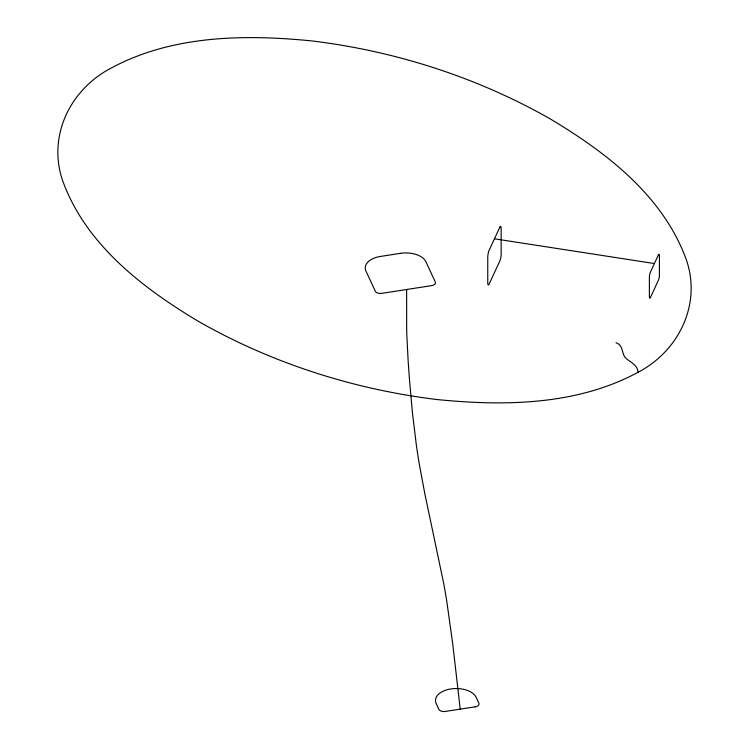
<?xml version="1.0" encoding="UTF-8"?>
<svg xmlns="http://www.w3.org/2000/svg" width="749" height="749" viewBox="0 0 749 749"><rect width="100%" height="100%" fill="white"/><g stroke="black" fill="none" stroke-linecap="round" stroke-linejoin="round"><path stroke-width="1.12" d="M637.942 372.337C680.055 350.457 702.937 301.51 684.97 256.092C660.993 194.206 605.351 151.822 550.131 118.848C477.15 77.334 395.678 51.194 312.408 40.989C244.848 34.192 172.233 35.091 111.058 68.14C68.945 90.03 46.064 138.977 64.03 184.394C88.008 246.281 143.649 288.665 198.869 321.639C271.85 363.153 353.322 389.293 436.592 399.489C504.152 406.295 576.767 405.396 637.942 372.337C638.017 365.24 630.602 362.394 626.08 358.397C621.136 354.034 623.777 344.896 615.987 342.77M494.462 238.8L654.401 263.545M460.214 709.125L452.78 644.243L446.769 601.25A169.302 35.774 81.2 0 0 443.745 583.649L424.72 493.198L419.122 463.022A162.364 34.314 81.2 0 1 416.247 444.26L412.418 412.633L409.329 377.693A391.165 82.662 81.2 0 1 408.027 358.827L406.791 334.344A109.092 23.05 81.2 0 1 406.67 328.408L406.641 289.498M499.817 227.256L489.097 250.344A5.177 1.095 -81.2 0 0 487.758 257.45L487.758 282.804A5.177 1.095 -81.2 0 0 489.097 284.143L499.817 261.055A5.177 1.095 -81.2 0 0 501.156 253.948L501.156 228.595A5.177 1.095 -81.2 0 0 499.817 227.256M658.418 254.885L650.385 272.196A3.885 0.824 -81.2 0 0 649.383 277.533L649.383 296.548A3.885 0.824 -81.2 0 0 650.385 297.55L658.418 280.238A3.885 0.824 -81.2 0 0 659.42 274.902L659.42 255.886A3.885 0.824 -81.2 0 0 658.418 254.885M400.565 253.321L380.576 256.42A20.7 11.947 0 0 0 365.943 271.054L375.315 291.249A5.177 2.987 0 0 0 381.653 293.365L431.63 285.631A5.177 2.987 0 0 0 435.291 281.97L425.919 261.776A20.7 11.947 0 0 0 400.565 253.321M475.212 706.813L445.215 711.447A5.177 2.987 0 0 1 438.877 709.34L436.199 703.564A20.7 11.947 0 0 1 450.842 688.93A20.7 11.947 0 0 1 476.186 697.375L478.864 703.152A5.177 2.987 0 0 1 475.212 706.813"/></g></svg>
